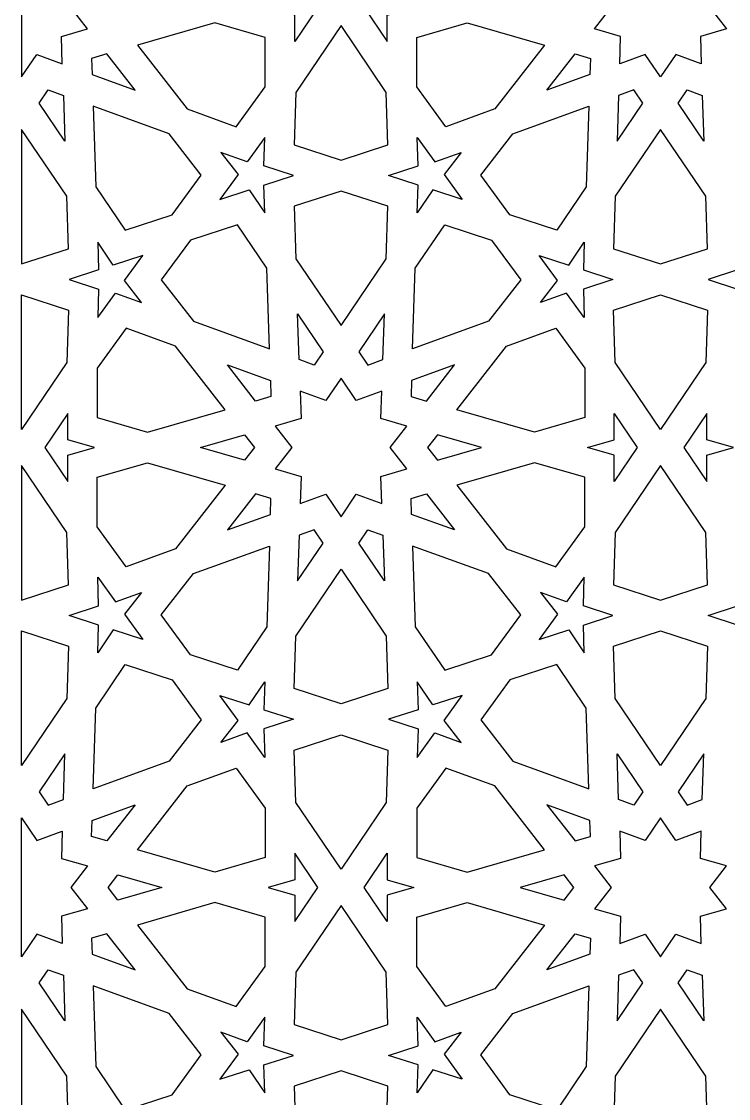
# Model space of a CAD drawing. Extents: x -1807 to 4498, y -1480 to 4111.
# Drawn here: x -229 to 413, y 325 to 1303 of the extents above; entities that cross this region are included whole.
import ezdxf

# ---------------------------------------------------------------- set-up
doc = ezdxf.new("R2010")
doc.units = 0
doc.layers.add('LAYER_01', color=7, linetype='CONTINUOUS')

msp = doc.modelspace()

# ---------------------------------------------------------------- linework, layer by layer
at = {"layer": 'LAYER_01'}
for points in [[(-184.18, 1315.26), (-169.01, 1334.72), (-192.73, 1341.56), (-191.9, 1366.22), (-215.1, 1357.81), (-228.93, 1378.25), (-228.93, 1252.26), (-215.1, 1272.7), (-191.9, 1264.29), (-192.73, 1288.96), (-169.01, 1295.79)], [(291.49, 1295.79), (306.66, 1315.26), (291.49, 1334.72), (315.2, 1341.56), (314.37, 1366.22), (337.57, 1357.81), (351.4, 1378.25), (365.23, 1357.81), (388.43, 1366.22), (387.6, 1341.56), (411.32, 1334.72), (396.15, 1315.26), (411.32, 1295.79), (387.6, 1288.96), (388.43, 1264.29), (365.23, 1272.7), (351.4, 1252.26), (337.57, 1272.7), (314.37, 1264.29), (315.2, 1288.96)], [(-5.03, 1315.26), (19.17, 1322.23), (19.17, 1346.16), (40.08, 1315.26), (19.17, 1284.35), (19.17, 1308.28)], [(127.5, 1315.26), (103.3, 1322.23), (103.3, 1346.16), (82.4, 1315.26), (103.3, 1284.35), (103.3, 1308.28)], [(-53.24, 1301.36), (-123.69, 1281.06), (-78.63, 1223.23), (-33.9, 1207.02), (-7.53, 1243.32), (-7.53, 1288.19)], [(175.72, 1301.36), (246.16, 1281.06), (201.1, 1223.23), (156.38, 1207.02), (130.01, 1243.32), (130.01, 1288.19)], [(61.24, 1176.75), (103.91, 1190.61), (102.31, 1238.16), (61.24, 1298.88), (20.16, 1238.16), (18.56, 1190.61)], [(-125.8, 1240.33), (-151.33, 1273.1), (-165.34, 1269.06), (-164.85, 1254.49)], [(248.28, 1240.33), (273.81, 1273.1), (287.82, 1269.06), (287.33, 1254.49)], [(-189.53, 1194.02), (-212.81, 1228.43), (-204.64, 1240.51), (-190.93, 1235.54)], [(312.01, 1194.02), (335.28, 1228.43), (327.11, 1240.51), (313.41, 1235.54)], [(390.79, 1194.02), (367.52, 1228.43), (375.69, 1240.51), (389.4, 1235.54)], [(-94.96, 1200.75), (-163.88, 1225.74), (-161.42, 1152.46), (-134.77, 1113.06), (-92.09, 1126.92), (-65.72, 1163.23)], [(217.44, 1200.75), (286.36, 1225.74), (283.9, 1152.46), (257.25, 1113.06), (214.57, 1126.92), (188.2, 1163.23)], [(-228.93, 1082.47), (-186.25, 1096.33), (-187.85, 1143.88), (-228.93, 1204.6)], [(351.4, 1082.47), (394.08, 1096.33), (392.48, 1143.88), (351.4, 1204.6), (310.33, 1143.88), (308.73, 1096.33)], [(18.04, 1162.71), (-8.8, 1171.43), (-7.93, 1197.35), (-24.11, 1175.07), (-47.79, 1183.65), (-32.31, 1163.79), (-48.89, 1140.96), (-22.06, 1149.68), (-7.95, 1128.82), (-8.8, 1153.99)], [(104.44, 1162.71), (131.27, 1171.43), (130.4, 1197.35), (146.59, 1175.07), (170.26, 1183.65), (154.79, 1163.79), (171.37, 1140.96), (144.54, 1149.68), (130.43, 1128.82), (131.27, 1153.99)], [(61.24, 1148.67), (18.56, 1134.81), (20.16, 1087.26), (61.24, 1026.53), (102.31, 1087.26), (103.91, 1134.81)], [(-6.27, 1078.67), (-32.92, 1118.08), (-75.59, 1104.21), (-101.97, 1067.91), (-72.73, 1030.39), (-3.8, 1005.4)], [(128.74, 1078.67), (155.4, 1118.08), (198.07, 1104.21), (224.44, 1067.91), (195.2, 1030.39), (126.28, 1005.4)], [(-185.72, 1068.43), (-158.89, 1059.71), (-159.76, 1033.79), (-143.58, 1056.07), (-119.9, 1047.48), (-135.38, 1067.35), (-118.8, 1090.17), (-145.63, 1081.46), (-159.74, 1102.32), (-158.89, 1077.15)], [(308.2, 1068.43), (281.37, 1059.71), (282.24, 1033.79), (266.05, 1056.07), (242.38, 1047.48), (257.86, 1067.35), (241.27, 1090.17), (268.1, 1081.46), (282.21, 1102.32), (281.37, 1077.15)], [(-228.93, 1054.39), (-186.25, 1040.53), (-187.85, 992.98), (-228.93, 932.25)], [(351.4, 1054.39), (394.08, 1040.53), (392.48, 992.98), (351.4, 932.25), (310.33, 992.98), (308.73, 1040.53)], [(36.95, 990.63), (23.24, 995.6), (21.85, 1037.11), (45.12, 1002.71)], [(85.53, 990.63), (99.23, 995.6), (100.63, 1037.11), (77.36, 1002.71)], [(-89.06, 1007.91), (-133.78, 1024.12), (-160.16, 987.82), (-160.16, 942.95), (-114.45, 929.77), (-44, 950.07)], [(211.54, 1007.91), (256.26, 1024.12), (282.64, 987.82), (282.64, 942.95), (236.92, 929.77), (166.48, 950.07)], [(-2.35, 962.08), (-16.36, 958.04), (-41.89, 990.81), (-2.84, 976.65)], [(124.82, 962.08), (138.83, 958.04), (164.37, 990.81), (125.31, 976.65)], [(16.49, 915.88), (1.32, 896.41), (25.04, 889.58), (24.21, 864.91), (47.41, 873.32), (61.24, 852.88), (75.07, 873.32), (98.27, 864.91), (97.44, 889.58), (121.15, 896.41), (105.98, 915.88), (121.15, 935.35), (97.44, 942.18), (98.27, 966.85), (75.07, 958.44), (61.24, 978.88), (47.41, 958.44), (24.21, 966.85), (25.04, 942.18), (1.32, 935.35)], [(-162.66, 915.88), (-186.86, 922.85), (-186.86, 946.79), (-207.77, 915.88), (-186.86, 884.97), (-186.86, 908.91)], [(285.14, 915.88), (309.34, 922.85), (309.34, 946.79), (330.24, 915.88), (309.34, 884.97), (309.34, 908.91)], [(417.67, 915.88), (393.47, 922.85), (393.47, 946.79), (372.56, 915.88), (393.47, 884.97), (393.47, 908.91)], [(-17.36, 915.88), (-26.32, 904.38), (-66.23, 915.88), (-26.32, 927.38)], [(139.83, 915.88), (148.8, 904.38), (188.71, 915.88), (148.8, 927.38)], [(-228.93, 777.37), (-186.25, 791.23), (-187.85, 838.78), (-228.93, 899.51)], [(-89.06, 823.85), (-133.78, 807.64), (-160.16, 843.94), (-160.16, 888.81), (-114.45, 901.99), (-44, 881.69)], [(211.54, 823.85), (256.26, 807.64), (282.64, 843.94), (282.64, 888.81), (236.92, 901.99), (166.48, 881.69)], [(351.4, 777.37), (394.08, 791.23), (392.48, 838.78), (351.4, 899.51), (310.33, 838.78), (308.73, 791.23)], [(-2.35, 869.68), (-16.36, 873.72), (-41.89, 840.95), (-2.84, 855.11)], [(124.82, 869.68), (138.83, 873.72), (164.37, 840.95), (125.31, 855.11)], [(36.95, 841.13), (23.24, 836.16), (21.85, 794.65), (45.12, 829.05)], [(85.53, 841.13), (99.23, 836.16), (100.63, 794.65), (77.36, 829.05)], [(-6.27, 753.09), (-32.92, 713.68), (-75.59, 727.55), (-101.97, 763.85), (-72.73, 801.37), (-3.8, 826.36)], [(128.74, 753.09), (155.4, 713.68), (198.07, 727.55), (224.44, 763.85), (195.2, 801.37), (126.28, 826.36)], [(61.24, 683.09), (18.56, 696.95), (20.16, 744.5), (61.24, 805.23), (102.31, 744.5), (103.91, 696.95)], [(-185.72, 763.33), (-158.89, 772.05), (-159.76, 797.97), (-143.58, 775.69), (-119.9, 784.28), (-135.38, 764.41), (-118.8, 741.59), (-145.63, 750.3), (-159.74, 729.44), (-158.89, 754.61)], [(308.2, 763.33), (281.37, 772.05), (282.24, 797.97), (266.05, 775.69), (242.38, 784.28), (257.86, 764.41), (241.27, 741.59), (268.1, 750.3), (282.21, 729.44), (281.37, 754.61)], [(394.6, 763.33), (421.44, 772.05), (420.57, 797.97), (436.75, 775.69), (460.43, 784.28), (444.95, 764.41), (461.53, 741.59), (434.7, 750.3), (420.59, 729.44), (421.44, 754.61)], [(-228.93, 749.29), (-186.25, 735.43), (-187.85, 687.88), (-228.93, 627.16)], [(351.4, 749.29), (394.08, 735.43), (392.48, 687.88), (351.4, 627.16), (310.33, 687.88), (308.73, 735.43)], [(-94.96, 631.01), (-163.88, 606.02), (-161.42, 679.3), (-134.77, 718.7), (-92.09, 704.84), (-65.72, 668.53)], [(217.44, 631.01), (286.36, 606.02), (283.9, 679.3), (257.25, 718.7), (214.57, 704.84), (188.2, 668.53)], [(18.04, 669.05), (-8.8, 660.33), (-7.93, 634.41), (-24.11, 656.69), (-47.79, 648.11), (-32.31, 667.97), (-48.89, 690.8), (-22.06, 682.08), (-7.95, 702.94), (-8.8, 677.77)], [(104.44, 669.05), (131.27, 660.33), (130.4, 634.41), (146.59, 656.69), (170.26, 648.11), (154.79, 667.97), (171.37, 690.8), (144.54, 682.08), (130.43, 702.94), (131.27, 677.77)], [(61.24, 655.01), (103.91, 641.15), (102.31, 593.6), (61.24, 532.88), (20.16, 593.6), (18.56, 641.15)], [(-189.53, 637.74), (-212.81, 603.33), (-204.64, 591.25), (-190.93, 596.22)], [(312.01, 637.74), (335.28, 603.33), (327.11, 591.25), (313.41, 596.22)], [(390.79, 637.74), (367.52, 603.33), (375.69, 591.25), (389.4, 596.22)], [(-53.24, 530.4), (-123.69, 550.7), (-78.63, 608.53), (-33.9, 624.74), (-7.53, 588.44), (-7.53, 543.57)], [(175.72, 530.4), (246.16, 550.7), (201.1, 608.53), (156.38, 624.74), (130.01, 588.44), (130.01, 543.57)], [(-125.8, 591.43), (-151.33, 558.66), (-165.34, 562.7), (-164.85, 577.27)], [(248.28, 591.43), (273.81, 558.66), (287.82, 562.7), (287.33, 577.27)], [(-228.93, 579.5), (-215.1, 559.06), (-191.9, 567.47), (-192.73, 542.8), (-169.01, 535.97), (-184.18, 516.5), (-169.01, 497.04), (-192.73, 490.2), (-191.9, 465.54), (-215.1, 473.95), (-228.93, 453.51)], [(351.4, 453.51), (365.23, 473.95), (388.43, 465.54), (387.6, 490.2), (411.32, 497.04), (396.15, 516.5), (411.32, 535.97), (387.6, 542.8), (388.43, 567.47), (365.23, 559.06), (351.4, 579.5), (337.57, 559.06), (314.37, 567.47), (315.2, 542.8), (291.49, 535.97), (306.66, 516.5), (291.49, 497.04), (315.2, 490.2), (314.37, 465.54), (337.57, 473.95)], [(40.08, 516.5), (19.17, 547.41), (19.17, 523.48), (-5.03, 516.5), (19.17, 509.53), (19.17, 485.6)], [(82.4, 516.5), (103.3, 547.41), (103.3, 523.48), (127.5, 516.5), (103.3, 509.53), (103.3, 485.6)], [(-101.45, 516.5), (-141.37, 505), (-150.33, 516.5), (-141.37, 528.01)], [(223.93, 516.5), (263.84, 505), (272.81, 516.5), (263.84, 528.01)], [(-53.24, 502.61), (-123.69, 482.31), (-78.63, 424.48), (-33.9, 408.27), (-7.53, 444.57), (-7.53, 489.44)], [(61.24, 377.99), (103.91, 391.86), (102.31, 439.4), (61.24, 500.13), (20.16, 439.4), (18.56, 391.86)], [(175.72, 502.61), (246.16, 482.31), (201.1, 424.48), (156.38, 408.27), (130.01, 444.57), (130.01, 489.44)], [(-125.8, 441.58), (-151.33, 474.34), (-165.34, 470.31), (-164.85, 455.73)], [(248.28, 441.58), (273.81, 474.34), (287.82, 470.31), (287.33, 455.73)], [(-189.53, 395.27), (-212.81, 429.68), (-204.64, 441.76), (-190.93, 436.79)], [(312.01, 395.27), (335.28, 429.68), (327.11, 441.76), (313.41, 436.79)], [(390.79, 395.27), (367.52, 429.68), (375.69, 441.76), (389.4, 436.79)], [(-94.96, 402), (-163.88, 426.98), (-161.42, 353.71), (-134.77, 314.31), (-92.09, 328.17), (-65.72, 364.47)], [(217.44, 402), (286.36, 426.98), (283.9, 353.71), (257.25, 314.31), (214.57, 328.17), (188.2, 364.47)], [(-228.93, 283.71), (-186.25, 297.58), (-187.85, 345.12), (-228.93, 405.85)], [(351.4, 283.71), (394.08, 297.58), (392.48, 345.12), (351.4, 405.85), (310.33, 345.12), (308.73, 297.58)], [(18.04, 363.96), (-8.8, 372.67), (-7.93, 398.6), (-24.11, 376.32), (-47.79, 384.9), (-32.31, 365.03), (-48.89, 342.21), (-22.06, 350.93), (-7.95, 330.07), (-8.8, 355.24)], [(104.44, 363.96), (131.27, 372.67), (130.4, 398.6), (146.59, 376.32), (170.26, 384.9), (154.79, 365.03), (171.37, 342.21), (144.54, 350.93), (130.43, 330.07), (131.27, 355.24)], [(61.24, 349.92), (18.56, 336.05), (20.16, 288.51), (61.24, 227.78), (102.31, 288.51), (103.91, 336.05)]]:
    msp.add_lwpolyline(points, close=True, dxfattribs=at)
msp.add_lwpolyline([(459.83, 1089.62), (434.7, 1081.46), (420.59, 1102.32), (421.44, 1077.15), (394.6, 1068.43), (421.44, 1059.71), (420.57, 1033.79), (436.75, 1056.07), (460.43, 1047.48), (444.95, 1067.35), (460.03, 1088.1, -0.00022)], format="xyb", close=True, dxfattribs=at)

doc.saveas('drawing.dxf')
